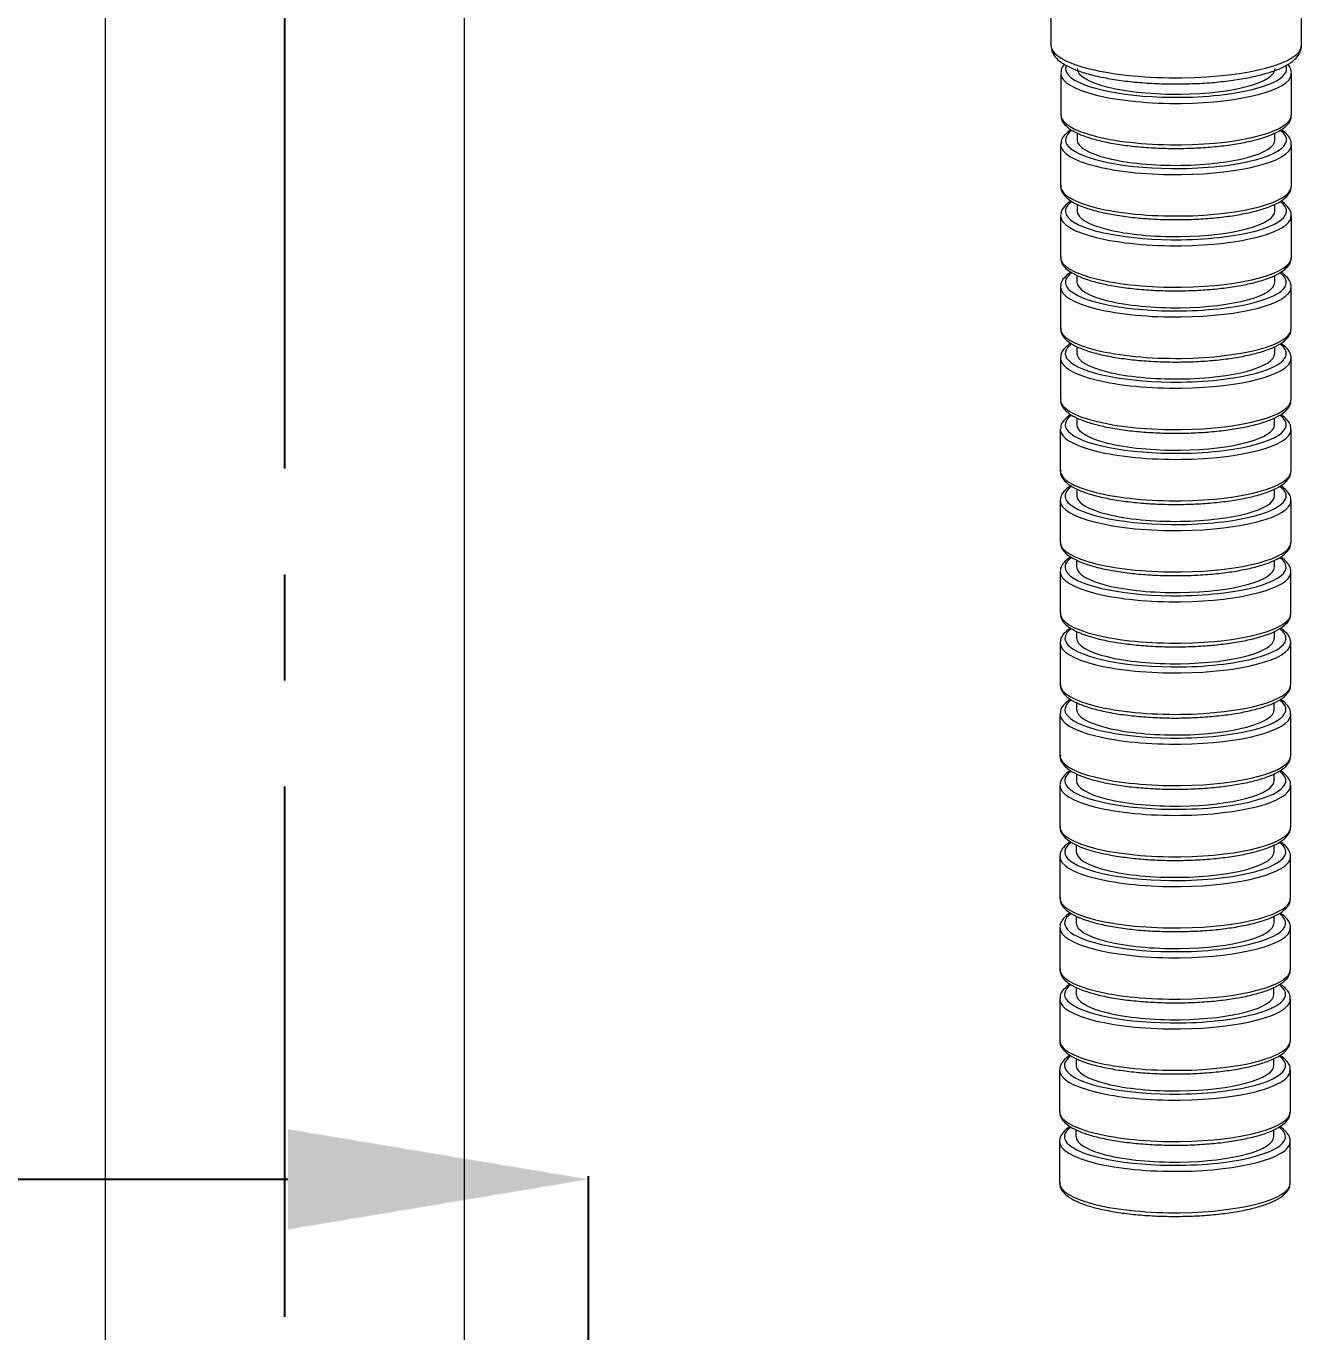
# Model space of a CAD drawing. Header units: millimetres. Extents: x 17284 to 19660, y -6011 to -2651.
# Drawn here: x 17982.3 to 18058.7, y -4160.1 to -4081.9 of the extents above; entities that cross this region are included whole.
import ezdxf

# ---------------------------------------------------------------- set-up
doc = ezdxf.new("R2010")
doc.units = ezdxf.units.MM
doc.linetypes.add('CENTERX2', pattern=[101.6, 63.5, -12.7, 12.7, -12.7])
doc.layers.add('CENTER', color=1, linetype='CENTERX2')
doc.layers.add('DIM', color=3, linetype='Continuous', lineweight=13)
doc.styles.get("Standard").update_dxf_attribs({"font": 'arial.ttf'})
doc.dimstyles.get("Standard").update_dxf_attribs({"dimtxt": 0.18, "dimasz": 0.18, "dimexe": 0.18, "dimexo": 0.0625, "dimgap": 0.09, "dimtad": 0, "dimtih": 1, "dimtoh": 1, "dimdec": 1, "dimdsep": 46, "dimtxsty": 'Standard', "dimcen": 0.09, "dimadec": 0, "dimazin": 0, "dimtfac": 1, "dimtdec": 1, "dimtofl": 0, "dimtmove": 0, "dimatfit": 3, "dimfxl": 1, "dimtolj": 1, "dimtzin": 0, "dimarcsym": 0})

# ---------------------------------------------------------------- blocks, each defined once
blk = doc.blocks.new('*D113')
at = {"layer": 'Defpoints', "color": 0, "transparency": 16777216}
for p in [(17984.973, -3879.358, 0), (17740.521, -4555.632), (17984.973, -4555.632)]:
    blk.add_point(p, dxfattribs=at)
at = {"layer": 'DIM', "color": 0, "lineweight": -2, "transparency": 16777216}
for p, q in [((17984.911, -3879.358), (17740.341, -3879.358)), ((17740.521, -3897.358), (17740.521, -4203.305)), ((17740.521, -4537.632), (17740.521, -4231.686)), ((17984.911, -4555.632), (17740.341, -4555.632))]:
    blk.add_line(p, q, dxfattribs=at)
at = {"layer": 'DIM', "color": 0, "transparency": 16777216}
for points in [[(17737.521, -3897.358), (17743.521, -3897.358), (17740.521, -3879.358)], [(17737.521, -4537.632), (17743.521, -4537.632), (17740.521, -4555.632)]]:
    blk.add_solid(points, dxfattribs=at)
at = {"layer": 'DIM', "color": 0, "transparency": 16777216, "insert": (17740.521, -4217.495), "char_height": 18, "attachment_point": 5}
blk.add_mtext('\\A1;692', dxfattribs=at)
blk = doc.blocks.new('*D119')
at = {"layer": 'Defpoints', "color": 0, "transparency": 16777216}
for p in [(18015.983, -4151), (17866.097, -4218.315, 0), (18015.983, -4218.315)]:
    blk.add_point(p, dxfattribs=at)
at = {"layer": 'DIM', "color": 0, "lineweight": -2, "transparency": 16777216}
for p, q in [((17866.097, -4218.252), (17866.097, -4150.82)), ((17884.097, -4151), (17917.033, -4151)), ((17997.983, -4151), (17965.047, -4151)), ((18015.983, -4218.252), (18015.983, -4150.82))]:
    blk.add_line(p, q, dxfattribs=at)
at = {"layer": 'DIM', "color": 0, "transparency": 16777216}
for points in [[(17884.097, -4148), (17884.097, -4154), (17866.097, -4151)], [(17997.983, -4148), (17997.983, -4154), (18015.983, -4151)]]:
    blk.add_solid(points, dxfattribs=at)
at = {"layer": 'DIM', "color": 0, "transparency": 16777216, "insert": (17941.04, -4151), "char_height": 18, "attachment_point": 5}
blk.add_mtext('\\A1;150', dxfattribs=at)

msp = doc.modelspace()

# ---------------------------------------------------------------- linework, layer by layer
at = {"linetype": 'Continuous', "lineweight": 18, "extrusion": (-1, -2.22045e-16, 0)}
for p, q in [((18043.683, -4078.923, 0), (18043.683, -4083.099, 0)), ((18058.69, -4083.099, 0), (18058.69, -4078.471, 0)), ((18044.273, -4084.734, 0), (18044.271, -4084.782, 0)), ((18044.271, -4084.782, 0), (18044.271, -4087.261, 0)), ((18058.09, -4084.83, 0), (18058.092, -4084.782, 0)), ((18058.092, -4087.261, 0), (18058.092, -4084.782, 0)), ((18045.253, -4088.348, 0), (18045.253, -4088.749, 0)), ((18057.1, -4088.749, 0), (18057.1, -4088.342, 0)), ((18044.269, -4088.997, 0), (18044.266, -4089.045, 0)), ((18044.266, -4089.045, 0), (18044.266, -4091.525, 0)), ((18058.085, -4089.093, 0), (18058.088, -4089.045, 0)), ((18058.088, -4091.525, 0), (18058.088, -4089.045, 0)), ((18044.264, -4093.261, 0), (18044.261, -4093.309, 0)), ((18045.249, -4092.612, 0), (18045.249, -4093.013, 0)), ((18057.095, -4093.013, 0), (18057.095, -4092.605, 0)), ((18044.261, -4093.308, 0), (18044.261, -4095.788, 0)), ((18058.08, -4093.356, 0), (18058.083, -4093.308, 0)), ((18058.083, -4095.788, 0), (18058.083, -4093.308, 0)), ((18045.244, -4096.875, 0), (18045.244, -4097.276, 0)), ((18057.091, -4097.276, 0), (18057.091, -4096.868, 0)), ((18044.259, -4097.524, 0), (18044.256, -4097.572, 0)), ((18044.256, -4097.572, 0), (18044.256, -4100.051, 0)), ((18058.075, -4097.62, 0), (18058.078, -4097.572, 0)), ((18058.078, -4100.051, 0), (18058.078, -4097.572, 0)), ((18044.254, -4101.787, 0), (18044.252, -4101.835, 0)), ((18044.252, -4101.835, 0), (18044.252, -4104.314, 0)), ((18045.239, -4101.138, 0), (18045.239, -4101.539, 0)), ((18057.086, -4101.539, 0), (18057.086, -4101.132, 0)), ((18058.07, -4101.883, 0), (18058.073, -4101.835, 0)), ((18058.073, -4104.314, 0), (18058.073, -4101.835, 0)), ((18045.234, -4105.402, 0), (18045.234, -4105.803, 0)), ((18057.081, -4105.803, 0), (18057.081, -4105.395, 0)), ((18044.249, -4106.05, 0), (18044.247, -4106.098, 0)), ((18044.247, -4106.098, 0), (18044.247, -4108.578, 0)), ((18058.066, -4106.146, 0), (18058.068, -4106.098, 0)), ((18058.068, -4108.578, 0), (18058.068, -4106.098, 0)), ((18045.229, -4109.665, 0), (18045.229, -4110.066, 0)), ((18057.076, -4110.066, 0), (18057.076, -4109.658, 0)), ((18044.244, -4110.314, 0), (18044.242, -4110.362, 0)), ((18044.242, -4110.362, 0), (18044.242, -4112.841, 0)), ((18058.061, -4110.41, 0), (18058.063, -4110.362, 0)), ((18058.063, -4112.841, 0), (18058.063, -4110.362, 0)), ((18045.224, -4113.928, 0), (18045.224, -4114.329, 0)), ((18057.071, -4114.329, 0), (18057.071, -4113.921, 0)), ((18044.239, -4114.577, 0), (18044.237, -4114.625, 0)), ((18044.237, -4114.625, 0), (18044.237, -4117.104, 0)), ((18058.056, -4114.673, 0), (18058.058, -4114.625, 0)), ((18058.058, -4117.104, 0), (18058.058, -4114.625, 0)), ((18045.219, -4118.191, 0), (18045.219, -4118.592, 0)), ((18057.066, -4118.592, 0), (18057.066, -4118.185, 0)), ((18044.235, -4118.84, 0), (18044.232, -4118.888, 0)), ((18044.232, -4118.888, 0), (18044.232, -4121.368, 0)), ((18058.051, -4118.936, 0), (18058.054, -4118.888, 0)), ((18058.054, -4121.368, 0), (18058.054, -4118.888, 0)), ((18045.215, -4122.455, 0), (18045.215, -4122.856, 0)), ((18057.061, -4122.856, 0), (18057.061, -4122.448, 0)), ((18044.23, -4123.104, 0), (18044.227, -4123.152, 0)), ((18044.227, -4123.152, 0), (18044.227, -4125.631, 0)), ((18058.046, -4123.2, 0), (18058.049, -4123.152, 0)), ((18058.049, -4125.631, 0), (18058.049, -4123.152, 0)), ((18045.21, -4126.718, 0), (18045.21, -4127.119, 0)), ((18057.057, -4127.119, 0), (18057.057, -4126.711, 0)), ((18044.225, -4127.367, 0), (18044.222, -4127.415, 0)), ((18044.222, -4127.415, 0), (18044.222, -4129.894, 0)), ((18058.041, -4127.463, 0), (18058.044, -4127.415, 0)), ((18058.044, -4129.894, 0), (18058.044, -4127.415, 0)), ((18045.205, -4130.981, 0), (18045.205, -4131.382, 0)), ((18057.052, -4131.382, 0), (18057.052, -4130.975, 0)), ((18044.22, -4131.63, 0), (18044.218, -4131.678, 0)), ((18044.218, -4131.678, 0), (18044.218, -4134.158, 0)), ((18058.037, -4131.726, 0), (18058.039, -4131.678, 0)), ((18058.039, -4134.158, 0), (18058.039, -4131.678, 0)), ((18045.2, -4135.245, 0), (18045.2, -4135.646, 0)), ((18057.047, -4135.646, 0), (18057.047, -4135.238, 0)), ((18044.215, -4135.894, 0), (18044.213, -4135.942, 0)), ((18044.213, -4135.942, 0), (18044.213, -4138.421, 0)), ((18058.032, -4135.989, 0), (18058.034, -4135.941, 0)), ((18058.034, -4138.421, 0), (18058.034, -4135.942, 0)), ((18044.21, -4140.157, 0), (18044.208, -4140.205, 0)), ((18045.195, -4139.508, 0), (18045.195, -4139.909, 0)), ((18057.042, -4139.909, 0), (18057.042, -4139.501, 0)), ((18044.208, -4140.205, 0), (18044.208, -4142.684, 0)), ((18058.027, -4140.253, 0), (18058.029, -4140.205, 0)), ((18058.029, -4142.684, 0), (18058.029, -4140.205, 0)), ((18045.19, -4143.771, 0), (18045.19, -4144.172, 0)), ((18057.037, -4144.172, 0), (18057.037, -4143.765, 0)), ((18044.206, -4144.42, 0), (18044.203, -4144.468, 0)), ((18044.203, -4144.468, 0), (18044.203, -4146.947, 0)), ((18058.022, -4144.516, 0), (18058.024, -4144.468, 0)), ((18058.024, -4146.947, 0), (18058.024, -4144.468, 0)), ((18044.201, -4148.683, 0), (18044.198, -4148.731, 0)), ((18044.198, -4148.731, 0), (18044.198, -4151.211, 0)), ((18045.185, -4148.035, 0), (18045.185, -4148.436, 0)), ((18057.032, -4148.436, 0), (18057.032, -4148.028, 0)), ((18058.017, -4148.779, 0), (18058.02, -4148.731, 0)), ((18058.02, -4151.211, 0), (18058.02, -4148.731, 0))]:
    msp.add_line(p, q, dxfattribs=at)
at = {"linetype": 'Continuous', "lineweight": 18, "extrusion": (-1, -2.22045e-16, -3.42573e-11)}
for p, q in [((17987.046, -4080.705, 0), (17987.046, -4206.449, 0)), ((18008.569, -4206.449, 0), (18008.569, -4080.705, 0))]:
    msp.add_line(p, q, dxfattribs=at)
at = {"linetype": 'Continuous', "lineweight": 13}
for centre, major_axis, start_param, end_param in [((18051.187, -4083.099, 0), (7.503, 0), 3.141628, 4.759304), ((18051.187, -4083.099, 0), (7.503, 0), 4.759304, 6.283222), ((18051.182, -4084.496, 0), (6.619, 0), 3.044139, 3.370124), ((18051.182, -4084.496, 0), (6.619, 0), 5.162757, 6.383665), ((18051.182, -4084.782, 0), (-6.911, 0), 0.00004, 1.617664), ((18051.182, -4084.782, 0), (-6.911, 0), 1.617664, 3.114786), ((18051.182, -4087.261, 0), (6.911, 0), 3.141633, 4.759256), ((18051.182, -4087.261, 0), (6.911, 0), 4.759256, 6.283224), ((18051.177, -4088.759, 0), (6.619, 0), 2.809212, 3.370136), ((18051.177, -4088.759, 0), (6.619, 0), 5.162757, 6.609415), ((18051.177, -4089.045, 0), (-6.911, 0), 0.00004, 1.617664), ((18051.177, -4089.045, 0), (-6.911, 0), 1.617664, 3.114786), ((18051.177, -4091.525, 0), (6.911, 0), 3.141633, 4.759256), ((18051.177, -4091.525, 0), (6.911, 0), 4.759256, 6.283224), ((18051.172, -4093.022, 0), (6.619, 0), 2.809212, 3.370136), ((18051.172, -4093.022, 0), (6.619, 0), 5.162757, 6.609415), ((18051.172, -4093.308, 0), (-6.911, 0), 0.00004, 1.617664), ((18051.172, -4093.308, 0), (-6.911, 0), 1.617664, 3.114786), ((18051.172, -4095.788, 0), (6.911, 0), 3.141633, 4.759256), ((18051.172, -4095.788, 0), (6.911, 0), 4.759256, 6.283224), ((18051.167, -4097.286, 0), (6.619, 0), 2.809212, 3.370136), ((18051.167, -4097.286, 0), (6.619, 0), 5.162757, 6.609415), ((18051.167, -4097.572, 0), (-6.911, 0), 0.00004, 1.617664), ((18051.167, -4097.572, 0), (-6.911, 0), 1.617664, 3.114786), ((18051.167, -4100.051, 0), (6.911, 0), 3.141633, 4.759256), ((18051.167, -4100.051, 0), (6.911, 0), 4.759256, 6.283224), ((18051.162, -4101.549, 0), (6.619, 0), 2.809212, 3.370136), ((18051.162, -4101.549, 0), (6.619, 0), 5.162757, 6.609415), ((18051.162, -4101.835, 0), (-6.911, 0), 0.00004, 1.617664), ((18051.162, -4101.835, 0), (-6.911, 0), 1.617664, 3.114786), ((18051.162, -4104.314, 0), (6.911, 0), 3.141633, 4.759256), ((18051.162, -4104.314, 0), (6.911, 0), 4.759256, 6.283224), ((18051.157, -4105.812, 0), (6.619, 0), 2.809212, 3.370136), ((18051.157, -4105.812, 0), (6.619, 0), 5.162757, 6.609415), ((18051.157, -4106.098, 0), (-6.911, 0), 0.00004, 1.617664), ((18051.157, -4106.098, 0), (-6.911, 0), 1.617664, 3.114786), ((18051.157, -4108.578, 0), (6.911, 0), 3.141633, 4.759256), ((18051.157, -4108.578, 0), (6.911, 0), 4.759256, 6.283224), ((18051.153, -4110.076, 0), (6.619, 0), 2.809212, 3.370136), ((18051.153, -4110.076, 0), (6.619, 0), 5.162757, 6.609415), ((18051.153, -4110.362, 0), (-6.911, 0), 0.00004, 1.617664), ((18051.153, -4110.362, 0), (-6.911, 0), 1.617664, 3.114786), ((18051.153, -4112.841, 0), (6.911, 0), 3.141633, 4.759256), ((18051.153, -4112.841, 0), (6.911, 0), 4.759256, 6.283224), ((18051.148, -4114.339, 0), (6.619, 0), 2.809212, 3.370136), ((18051.148, -4114.339, 0), (6.619, 0), 5.162757, 6.609415), ((18051.148, -4114.625, 0), (-6.911, 0), 0.00004, 1.617664), ((18051.148, -4114.625, 0), (-6.911, 0), 1.617664, 3.114786), ((18051.148, -4117.104, 0), (6.911, 0), 3.141633, 4.759256), ((18051.148, -4117.104, 0), (6.911, 0), 4.759256, 6.283224), ((18051.143, -4118.602, 0), (6.619, 0), 2.809212, 3.370136), ((18051.143, -4118.602, 0), (6.619, 0), 5.162757, 6.609415), ((18051.143, -4118.888, 0), (-6.911, 0), 0.00004, 1.617664), ((18051.143, -4118.888, 0), (-6.911, 0), 1.617664, 3.114786), ((18051.143, -4121.368, 0), (6.911, 0), 3.141633, 4.759256), ((18051.143, -4121.368, 0), (6.911, 0), 4.759256, 6.283224), ((18051.138, -4122.866, 0), (6.619, 0), 2.809212, 3.370136), ((18051.138, -4122.866, 0), (6.619, 0), 5.162757, 6.609415), ((18051.138, -4123.152, 0), (-6.911, 0), 0.00004, 1.617664), ((18051.138, -4123.152, 0), (-6.911, 0), 1.617664, 3.114786), ((18051.138, -4125.631, 0), (6.911, 0), 3.141633, 4.759256), ((18051.138, -4125.631, 0), (6.911, 0), 4.759256, 6.283224), ((18051.133, -4127.129, 0), (6.619, 0), 2.809212, 3.370136), ((18051.133, -4127.129, 0), (6.619, 0), 5.162757, 6.609415), ((18051.133, -4127.415, 0), (-6.911, 0), 0.00004, 1.617664), ((18051.133, -4127.415, 0), (-6.911, 0), 1.617664, 3.114786), ((18051.133, -4129.894, 0), (6.911, 0), 3.141633, 4.759256), ((18051.133, -4129.894, 0), (6.911, 0), 4.759256, 6.283224), ((18051.128, -4131.392, 0), (6.619, 0), 2.809212, 3.370136), ((18051.128, -4131.392, 0), (6.619, 0), 5.162757, 6.609415), ((18051.128, -4131.678, 0), (-6.911, 0), 0.00004, 1.617664), ((18051.128, -4131.678, 0), (-6.911, 0), 1.617664, 3.114786), ((18051.128, -4134.158, 0), (6.911, 0), 3.141633, 4.759256), ((18051.128, -4134.158, 0), (6.911, 0), 4.759256, 6.283224), ((18051.123, -4135.655, 0), (6.619, 0), 2.809212, 3.370136), ((18051.123, -4135.655, 0), (6.619, 0), 5.162757, 6.609415), ((18051.123, -4135.942, 0), (-6.911, 0), 0.00004, 1.617664), ((18051.123, -4135.942, 0), (-6.911, 0), 1.617664, 3.114786), ((18051.123, -4138.421, 0), (6.911, 0), 3.141633, 4.759256), ((18051.123, -4138.421, 0), (6.911, 0), 4.759256, 6.283224), ((18051.119, -4139.919, 0), (6.619, 0), 2.809212, 3.370136), ((18051.119, -4139.919, 0), (6.619, 0), 5.162757, 6.609415), ((18051.119, -4140.205, 0), (-6.911, 0), 0.00004, 1.617664), ((18051.119, -4140.205, 0), (-6.911, 0), 1.617664, 3.114786), ((18051.119, -4142.684, 0), (6.911, 0), 3.141633, 4.759256), ((18051.119, -4142.684, 0), (6.911, 0), 4.759256, 6.283224), ((18051.114, -4144.182, 0), (6.619, 0), 2.809212, 3.370136), ((18051.114, -4144.182, 0), (6.619, 0), 5.162757, 6.609415), ((18051.114, -4144.468, 0), (-6.911, 0), 0.00004, 1.617664), ((18051.114, -4144.468, 0), (-6.911, 0), 1.617664, 3.114786), ((18051.114, -4146.947, 0), (6.911, 0), 3.141633, 4.759256), ((18051.114, -4146.947, 0), (6.911, 0), 4.759256, 6.283224), ((18051.109, -4148.445, 0), (6.619, 0), 2.809212, 3.370136), ((18051.109, -4148.445, 0), (6.619, 0), 5.162757, 6.609415), ((18051.109, -4148.731, 0), (-6.911, 0), 0.00004, 1.617664), ((18051.109, -4148.731, 0), (-6.911, 0), 1.617664, 3.114786), ((18051.109, -4151.211, 0), (6.911, 0), 3.141633, 4.759256), ((18051.109, -4151.211, 0), (6.911, 0), 4.759256, 6.283224)]:
    msp.add_ellipse(centre, major_axis=major_axis, ratio=0.258819, start_param=start_param, end_param=end_param, dxfattribs=at)
at = {"linetype": 'Continuous', "lineweight": 18}
for centre, major_axis, start_param, end_param in [((18051.182, -4084.486, 0), (5.923, 0), 3.141628, 4.759256), ((18051.182, -4084.486, 0), (5.923, 0), 4.759256, 6.283224), ((18051.182, -4084.496, 0), (6.619, 0), 3.370136, 4.759256), ((18051.182, -4084.496, 0), (6.619, 0), 4.759256, 5.162755), ((18051.177, -4088.759, 0), (6.619, 0), 3.370136, 4.759256), ((18051.177, -4088.749, 0), (5.923, 0), 3.141628, 4.759256), ((18051.177, -4088.749, 0), (5.923, 0), 4.759256, 6.283224), ((18051.177, -4088.759, 0), (6.619, 0), 4.759256, 5.162755), ((18051.172, -4093.013, 0), (5.923, 0), 3.141628, 4.759256), ((18051.172, -4093.013, 0), (5.923, 0), 4.759256, 6.283224), ((18051.172, -4093.022, 0), (6.619, 0), 3.370136, 4.759256), ((18051.172, -4093.022, 0), (6.619, 0), 4.759256, 5.162755), ((18051.167, -4097.286, 0), (6.619, 0), 3.370136, 4.759256), ((18051.167, -4097.276, 0), (5.923, 0), 3.141628, 4.759256), ((18051.167, -4097.276, 0), (5.923, 0), 4.759256, 6.283224), ((18051.167, -4097.286, 0), (6.619, 0), 4.759256, 5.162755), ((18051.162, -4101.539, 0), (5.923, 0), 3.141628, 4.759256), ((18051.162, -4101.539, 0), (5.923, 0), 4.759256, 6.283224), ((18051.162, -4101.549, 0), (6.619, 0), 3.370136, 4.759256), ((18051.162, -4101.549, 0), (6.619, 0), 4.759256, 5.162755), ((18051.157, -4105.812, 0), (6.619, 0), 3.370136, 4.759256), ((18051.157, -4105.803, 0), (5.923, 0), 3.141628, 4.759256), ((18051.157, -4105.803, 0), (5.923, 0), 4.759256, 6.283224), ((18051.157, -4105.812, 0), (6.619, 0), 4.759256, 5.162755), ((18051.153, -4110.076, 0), (6.619, 0), 3.370136, 4.759256), ((18051.153, -4110.066, 0), (5.923, 0), 3.141628, 4.759256), ((18051.153, -4110.066, 0), (5.923, 0), 4.759256, 6.283224), ((18051.153, -4110.076, 0), (6.619, 0), 4.759256, 5.162755), ((18051.148, -4114.329, 0), (5.923, 0), 3.141628, 4.759256), ((18051.148, -4114.329, 0), (5.923, 0), 4.759256, 6.283224), ((18051.148, -4114.339, 0), (6.619, 0), 3.370136, 4.759256), ((18051.148, -4114.339, 0), (6.619, 0), 4.759256, 5.162755), ((18051.143, -4118.602, 0), (6.619, 0), 3.370136, 4.759256), ((18051.143, -4118.592, 0), (5.923, 0), 3.141628, 4.759256), ((18051.143, -4118.592, 0), (5.923, 0), 4.759256, 6.283224), ((18051.143, -4118.602, 0), (6.619, 0), 4.759256, 5.162755), ((18051.138, -4122.856, 0), (5.923, 0), 3.141628, 4.759256), ((18051.138, -4122.856, 0), (5.923, 0), 4.759256, 6.283224), ((18051.138, -4122.866, 0), (6.619, 0), 3.370136, 4.759256), ((18051.138, -4122.866, 0), (6.619, 0), 4.759256, 5.162755), ((18051.133, -4127.129, 0), (6.619, 0), 3.370136, 4.759256), ((18051.133, -4127.119, 0), (5.923, 0), 3.141628, 4.759256), ((18051.133, -4127.119, 0), (5.923, 0), 4.759256, 6.283224), ((18051.133, -4127.129, 0), (6.619, 0), 4.759256, 5.162755), ((18051.128, -4131.382, 0), (5.923, 0), 3.141628, 4.759256), ((18051.128, -4131.382, 0), (5.923, 0), 4.759256, 6.283224), ((18051.128, -4131.392, 0), (6.619, 0), 3.370136, 4.759256), ((18051.128, -4131.392, 0), (6.619, 0), 4.759256, 5.162755), ((18051.123, -4135.655, 0), (6.619, 0), 3.370136, 4.759256), ((18051.123, -4135.646, 0), (5.923, 0), 3.141628, 4.759256), ((18051.123, -4135.646, 0), (5.923, 0), 4.759256, 6.283224), ((18051.123, -4135.655, 0), (6.619, 0), 4.759256, 5.162755), ((18051.119, -4139.909, 0), (5.923, 0), 3.141628, 4.759256), ((18051.119, -4139.909, 0), (5.923, 0), 4.759256, 6.283224), ((18051.119, -4139.919, 0), (6.619, 0), 3.370136, 4.759256), ((18051.119, -4139.919, 0), (6.619, 0), 4.759256, 5.162755), ((18051.114, -4144.182, 0), (6.619, 0), 3.370136, 4.759256), ((18051.114, -4144.172, 0), (5.923, 0), 3.141628, 4.759256), ((18051.114, -4144.172, 0), (5.923, 0), 4.759256, 6.283224), ((18051.114, -4144.182, 0), (6.619, 0), 4.759256, 5.162755), ((18051.109, -4148.436, 0), (5.923, 0), 3.141628, 4.759256), ((18051.109, -4148.436, 0), (5.923, 0), 4.759256, 6.283224), ((18051.109, -4148.445, 0), (6.619, 0), 3.370136, 4.759256), ((18051.109, -4148.445, 0), (6.619, 0), 4.759256, 5.162755)]:
    msp.add_ellipse(centre, major_axis=major_axis, ratio=0.258819, start_param=start_param, end_param=end_param, dxfattribs=at)
for points, knots in [([(18051.521, -4085.405, 0), (18051.732, -4085.402, 0), (18052.338, -4085.388, 0), (18053.331, -4085.331, 0), (18054.453, -4085.212, 0), (18055.49, -4085.045, 0), (18056.417, -4084.833, 0), (18057.216, -4084.576, 0), (18057.871, -4084.27, 0), (18058.336, -4083.931, 0), (18058.605, -4083.541, 0), (18058.718, -4083.231, 0), (18058.685, -4083.086, 0), (18058.682, -4083.075, 0)], [0, 0, 0, 0, 0.056628, 0.164571, 0.272748, 0.381261, 0.490393, 0.60064, 0.712974, 0.829206, 0.915131, 0.993751, 1, 1, 1, 1]), ([(18043.691, -4083.123, 0), (18043.697, -4083.266, 0), (18043.754, -4083.539, 0), (18044.015, -4083.895, 0), (18044.413, -4084.212, 0), (18044.996, -4084.511, 0), (18045.773, -4084.782, 0), (18046.696, -4085.009, 0), (18047.727, -4085.186, 0), (18048.843, -4085.314, 0), (18049.997, -4085.39, 0), (18050.9, -4085.409, 0), (18051.4, -4085.406, 0), (18051.521, -4085.405, 0)], [0, 0, 0, 0, 0.073238, 0.150861, 0.239555, 0.345269, 0.454298, 0.560436, 0.664851, 0.768372, 0.871427, 0.968863, 1, 1, 1, 1]), ([(18044.491, -4084.229, 0), (18044.488, -4084.232, 0), (18044.397, -4084.337, 0), (18044.295, -4084.491, 0), (18044.292, -4084.662, 0), (18044.296, -4084.707, 0)], [0, 0, 0, 0, 0.022278, 0.751119, 1, 1, 1, 1]), ([(18058.068, -4084.857, 0), (18058.084, -4084.776, 0), (18058.094, -4084.571, 0), (18057.983, -4084.366, 0), (18057.889, -4084.249, 0), (18057.878, -4084.235, 0)], [0, 0, 0, 0, 0.352828, 0.924217, 1, 1, 1, 1]), ([(18044.294, -4087.228, 0), (18044.282, -4087.294, 0), (18044.273, -4087.485, 0), (18044.44, -4087.785, 0), (18044.761, -4088.089, 0), (18045.261, -4088.374, 0), (18045.953, -4088.636, 0), (18046.803, -4088.86, 0), (18047.77, -4089.038, 0), (18048.832, -4089.168, 0), (18049.957, -4089.249, 0), (18050.858, -4089.272, 0), (18051.369, -4089.269, 0), (18051.495, -4089.267, 0)], [0, 0, 0, 0, 0.043534, 0.12915, 0.219278, 0.324813, 0.434738, 0.542568, 0.649086, 0.75493, 0.860427, 0.965756, 1, 1, 1, 1]), ([(18051.495, -4089.267, 0), (18051.698, -4089.265, 0), (18052.283, -4089.251, 0), (18053.241, -4089.195, 0), (18054.317, -4089.078, 0), (18055.305, -4088.913, 0), (18056.178, -4088.705, 0), (18056.912, -4088.456, 0), (18057.497, -4088.165, 0), (18057.874, -4087.849, 0), (18058.072, -4087.539, 0), (18058.075, -4087.354, 0), (18058.069, -4087.295, 0)], [0, 0, 0, 0, 0.059481, 0.172893, 0.286508, 0.400362, 0.514662, 0.629775, 0.746421, 0.865899, 0.958365, 1, 1, 1, 1]), ([(18044.9, -4088.145, 0), (18044.898, -4088.145, 0), (18044.729, -4088.253, 0), (18044.486, -4088.458, 0), (18044.29, -4088.755, 0), (18044.287, -4088.925, 0), (18044.291, -4088.97, 0)], [0, 0, 0, 0, 0.003628, 0.492478, 0.870809, 1, 1, 1, 1]), ([(18058.063, -4089.12, 0), (18058.079, -4089.039, 0), (18058.089, -4088.835, 0), (18057.919, -4088.521, 0), (18057.686, -4088.301, 0), (18057.516, -4088.184, 0), (18057.474, -4088.157, 0)], [0, 0, 0, 0, 0.206148, 0.539995, 0.891436, 1, 1, 1, 1]), ([(18044.29, -4091.491, 0), (18044.277, -4091.557, 0), (18044.268, -4091.748, 0), (18044.435, -4092.048, 0), (18044.756, -4092.352, 0), (18045.256, -4092.637, 0), (18045.948, -4092.9, 0), (18046.798, -4093.123, 0), (18047.766, -4093.301, 0), (18048.827, -4093.432, 0), (18049.953, -4093.512, 0), (18050.853, -4093.535, 0), (18051.365, -4093.532, 0), (18051.49, -4093.531, 0)], [0, 0, 0, 0, 0.043534, 0.12915, 0.219278, 0.324813, 0.434738, 0.542568, 0.649086, 0.75493, 0.860427, 0.965756, 1, 1, 1, 1]), ([(18051.49, -4093.531, 0), (18051.693, -4093.528, 0), (18052.279, -4093.514, 0), (18053.236, -4093.458, 0), (18054.312, -4093.341, 0), (18055.3, -4093.177, 0), (18056.173, -4092.968, 0), (18056.907, -4092.719, 0), (18057.492, -4092.428, 0), (18057.869, -4092.112, 0), (18058.068, -4091.802, 0), (18058.07, -4091.618, 0), (18058.064, -4091.558, 0)], [0, 0, 0, 0, 0.059481, 0.172893, 0.286508, 0.400362, 0.514662, 0.629775, 0.746421, 0.865899, 0.958365, 1, 1, 1, 1]), ([(18044.895, -4092.408, 0), (18044.894, -4092.409, 0), (18044.724, -4092.516, 0), (18044.481, -4092.721, 0), (18044.285, -4093.018, 0), (18044.282, -4093.189, 0), (18044.286, -4093.233, 0)], [0, 0, 0, 0, 0.003628, 0.492478, 0.870809, 1, 1, 1, 1]), ([(18058.058, -4093.384, 0), (18058.074, -4093.303, 0), (18058.084, -4093.098, 0), (18057.915, -4092.785, 0), (18057.681, -4092.565, 0), (18057.511, -4092.448, 0), (18057.469, -4092.421, 0)], [0, 0, 0, 0, 0.206148, 0.539995, 0.891436, 1, 1, 1, 1]), ([(18044.285, -4095.754, 0), (18044.273, -4095.821, 0), (18044.263, -4096.012, 0), (18044.431, -4096.312, 0), (18044.751, -4096.616, 0), (18045.252, -4096.901, 0), (18045.944, -4097.163, 0), (18046.793, -4097.387, 0), (18047.761, -4097.565, 0), (18048.822, -4097.695, 0), (18049.948, -4097.776, 0), (18050.848, -4097.798, 0), (18051.36, -4097.796, 0), (18051.485, -4097.794, 0)], [0, 0, 0, 0, 0.043534, 0.12915, 0.219278, 0.324813, 0.434738, 0.542568, 0.649086, 0.75493, 0.860427, 0.965756, 1, 1, 1, 1]), ([(18051.485, -4097.794, 0), (18051.688, -4097.792, 0), (18052.274, -4097.778, 0), (18053.231, -4097.721, 0), (18054.307, -4097.604, 0), (18055.296, -4097.44, 0), (18056.168, -4097.232, 0), (18056.903, -4096.983, 0), (18057.487, -4096.691, 0), (18057.865, -4096.375, 0), (18058.063, -4096.065, 0), (18058.065, -4095.881, 0), (18058.059, -4095.822, 0)], [0, 0, 0, 0, 0.059481, 0.172893, 0.286508, 0.400362, 0.514662, 0.629775, 0.746421, 0.865899, 0.958365, 1, 1, 1, 1]), ([(18044.89, -4096.671, 0), (18044.889, -4096.672, 0), (18044.719, -4096.78, 0), (18044.477, -4096.985, 0), (18044.28, -4097.281, 0), (18044.278, -4097.452, 0), (18044.281, -4097.497, 0)], [0, 0, 0, 0, 0.003628, 0.492478, 0.870809, 1, 1, 1, 1]), ([(18058.053, -4097.647, 0), (18058.069, -4097.566, 0), (18058.079, -4097.361, 0), (18057.91, -4097.048, 0), (18057.676, -4096.828, 0), (18057.506, -4096.711, 0), (18057.464, -4096.684, 0)], [0, 0, 0, 0, 0.206148, 0.539995, 0.891436, 1, 1, 1, 1]), ([(18044.28, -4100.017, 0), (18044.268, -4100.084, 0), (18044.259, -4100.275, 0), (18044.426, -4100.575, 0), (18044.747, -4100.879, 0), (18045.247, -4101.164, 0), (18045.939, -4101.426, 0), (18046.788, -4101.65, 0), (18047.756, -4101.828, 0), (18048.817, -4101.958, 0), (18049.943, -4102.039, 0), (18050.843, -4102.061, 0), (18051.355, -4102.059, 0), (18051.481, -4102.057, 0)], [0, 0, 0, 0, 0.043534, 0.12915, 0.219278, 0.324813, 0.434738, 0.542568, 0.649086, 0.75493, 0.860427, 0.965756, 1, 1, 1, 1]), ([(18051.481, -4102.057, 0), (18051.684, -4102.055, 0), (18052.269, -4102.041, 0), (18053.226, -4101.984, 0), (18054.303, -4101.867, 0), (18055.291, -4101.703, 0), (18056.163, -4101.495, 0), (18056.898, -4101.246, 0), (18057.482, -4100.955, 0), (18057.86, -4100.639, 0), (18058.058, -4100.328, 0), (18058.061, -4100.144, 0), (18058.054, -4100.085, 0)], [0, 0, 0, 0, 0.059481, 0.172893, 0.286508, 0.400362, 0.514662, 0.629775, 0.746421, 0.865899, 0.958365, 1, 1, 1, 1]), ([(18044.885, -4100.934, 0), (18044.884, -4100.935, 0), (18044.714, -4101.043, 0), (18044.472, -4101.248, 0), (18044.275, -4101.545, 0), (18044.273, -4101.715, 0), (18044.276, -4101.76, 0)], [0, 0, 0, 0, 0.003628, 0.492478, 0.870809, 1, 1, 1, 1]), ([(18058.048, -4101.91, 0), (18058.065, -4101.829, 0), (18058.074, -4101.625, 0), (18057.905, -4101.311, 0), (18057.671, -4101.091, 0), (18057.501, -4100.974, 0), (18057.459, -4100.947, 0)], [0, 0, 0, 0, 0.206148, 0.539995, 0.891436, 1, 1, 1, 1]), ([(18044.275, -4104.281, 0), (18044.263, -4104.347, 0), (18044.254, -4104.538, 0), (18044.421, -4104.838, 0), (18044.742, -4105.142, 0), (18045.242, -4105.427, 0), (18045.934, -4105.69, 0), (18046.783, -4105.913, 0), (18047.751, -4106.091, 0), (18048.812, -4106.222, 0), (18049.938, -4106.302, 0), (18050.838, -4106.325, 0), (18051.35, -4106.322, 0), (18051.476, -4106.321, 0)], [0, 0, 0, 0, 0.043534, 0.12915, 0.219278, 0.324813, 0.434738, 0.542568, 0.649086, 0.75493, 0.860427, 0.965756, 1, 1, 1, 1]), ([(18051.476, -4106.321, 0), (18051.679, -4106.318, 0), (18052.264, -4106.304, 0), (18053.221, -4106.248, 0), (18054.298, -4106.131, 0), (18055.286, -4105.966, 0), (18056.158, -4105.758, 0), (18056.893, -4105.509, 0), (18057.478, -4105.218, 0), (18057.855, -4104.902, 0), (18058.053, -4104.592, 0), (18058.056, -4104.407, 0), (18058.05, -4104.348, 0)], [0, 0, 0, 0, 0.059481, 0.172893, 0.286508, 0.400362, 0.514662, 0.629775, 0.746421, 0.865899, 0.958365, 1, 1, 1, 1]), ([(18044.88, -4105.198, 0), (18044.879, -4105.199, 0), (18044.71, -4105.306, 0), (18044.467, -4105.511, 0), (18044.271, -4105.808, 0), (18044.268, -4105.979, 0), (18044.271, -4106.023, 0)], [0, 0, 0, 0, 0.003628, 0.492478, 0.870809, 1, 1, 1, 1]), ([(18058.043, -4106.174, 0), (18058.06, -4106.092, 0), (18058.069, -4105.888, 0), (18057.9, -4105.575, 0), (18057.667, -4105.355, 0), (18057.497, -4105.238, 0), (18057.455, -4105.211, 0)], [0, 0, 0, 0, 0.206148, 0.539995, 0.891436, 1, 1, 1, 1]), ([(18044.27, -4108.544, 0), (18044.258, -4108.611, 0), (18044.249, -4108.802, 0), (18044.416, -4109.101, 0), (18044.737, -4109.406, 0), (18045.237, -4109.691, 0), (18045.929, -4109.953, 0), (18046.778, -4110.176, 0), (18047.746, -4110.354, 0), (18048.807, -4110.485, 0), (18049.933, -4110.566, 0), (18050.834, -4110.588, 0), (18051.345, -4110.586, 0), (18051.471, -4110.584, 0)], [0, 0, 0, 0, 0.043534, 0.12915, 0.219278, 0.324813, 0.434738, 0.542568, 0.649086, 0.75493, 0.860427, 0.965756, 1, 1, 1, 1]), ([(18051.471, -4110.584, 0), (18051.674, -4110.582, 0), (18052.259, -4110.568, 0), (18053.216, -4110.511, 0), (18054.293, -4110.394, 0), (18055.281, -4110.23, 0), (18056.154, -4110.022, 0), (18056.888, -4109.773, 0), (18057.473, -4109.481, 0), (18057.85, -4109.165, 0), (18058.048, -4108.855, 0), (18058.051, -4108.671, 0), (18058.045, -4108.611, 0)], [0, 0, 0, 0, 0.059481, 0.172893, 0.286508, 0.400362, 0.514662, 0.629775, 0.746421, 0.865899, 0.958365, 1, 1, 1, 1]), ([(18044.875, -4109.461, 0), (18044.874, -4109.462, 0), (18044.705, -4109.57, 0), (18044.462, -4109.775, 0), (18044.266, -4110.071, 0), (18044.263, -4110.242, 0), (18044.267, -4110.287, 0)], [0, 0, 0, 0, 0.003628, 0.492478, 0.870809, 1, 1, 1, 1]), ([(18058.039, -4110.437, 0), (18058.055, -4110.356, 0), (18058.065, -4110.151, 0), (18057.895, -4109.838, 0), (18057.662, -4109.618, 0), (18057.492, -4109.501, 0), (18057.45, -4109.474, 0)], [0, 0, 0, 0, 0.206148, 0.539995, 0.891436, 1, 1, 1, 1]), ([(18044.265, -4112.807, 0), (18044.253, -4112.874, 0), (18044.244, -4113.065, 0), (18044.411, -4113.365, 0), (18044.732, -4113.669, 0), (18045.232, -4113.954, 0), (18045.924, -4114.216, 0), (18046.774, -4114.44, 0), (18047.741, -4114.618, 0), (18048.803, -4114.748, 0), (18049.928, -4114.829, 0), (18050.829, -4114.851, 0), (18051.34, -4114.849, 0), (18051.466, -4114.847, 0)], [0, 0, 0, 0, 0.043534, 0.12915, 0.219278, 0.324813, 0.434738, 0.542568, 0.649086, 0.75493, 0.860427, 0.965756, 1, 1, 1, 1]), ([(18051.466, -4114.847, 0), (18051.669, -4114.845, 0), (18052.254, -4114.831, 0), (18053.211, -4114.774, 0), (18054.288, -4114.657, 0), (18055.276, -4114.493, 0), (18056.149, -4114.285, 0), (18056.883, -4114.036, 0), (18057.468, -4113.745, 0), (18057.845, -4113.429, 0), (18058.043, -4113.118, 0), (18058.046, -4112.934, 0), (18058.04, -4112.875, 0)], [0, 0, 0, 0, 0.059481, 0.172893, 0.286508, 0.400362, 0.514662, 0.629775, 0.746421, 0.865899, 0.958365, 1, 1, 1, 1]), ([(18044.871, -4113.724, 0), (18044.869, -4113.725, 0), (18044.7, -4113.833, 0), (18044.457, -4114.038, 0), (18044.261, -4114.334, 0), (18044.258, -4114.505, 0), (18044.262, -4114.55, 0)], [0, 0, 0, 0, 0.003628, 0.492478, 0.870809, 1, 1, 1, 1]), ([(18058.034, -4114.7, 0), (18058.05, -4114.619, 0), (18058.06, -4114.415, 0), (18057.89, -4114.101, 0), (18057.657, -4113.881, 0), (18057.487, -4113.764, 0), (18057.445, -4113.737, 0)], [0, 0, 0, 0, 0.206148, 0.539995, 0.891436, 1, 1, 1, 1]), ([(18044.26, -4117.071, 0), (18044.248, -4117.137, 0), (18044.239, -4117.328, 0), (18044.406, -4117.628, 0), (18044.727, -4117.932, 0), (18045.227, -4118.217, 0), (18045.919, -4118.479, 0), (18046.769, -4118.703, 0), (18047.737, -4118.881, 0), (18048.798, -4119.012, 0), (18049.923, -4119.092, 0), (18050.824, -4119.115, 0), (18051.335, -4119.112, 0), (18051.461, -4119.111, 0)], [0, 0, 0, 0, 0.043534, 0.12915, 0.219278, 0.324813, 0.434738, 0.542568, 0.649086, 0.75493, 0.860427, 0.965756, 1, 1, 1, 1]), ([(18051.461, -4119.111, 0), (18051.664, -4119.108, 0), (18052.249, -4119.094, 0), (18053.207, -4119.038, 0), (18054.283, -4118.921, 0), (18055.271, -4118.756, 0), (18056.144, -4118.548, 0), (18056.878, -4118.299, 0), (18057.463, -4118.008, 0), (18057.84, -4117.692, 0), (18058.038, -4117.382, 0), (18058.041, -4117.197, 0), (18058.035, -4117.138, 0)], [0, 0, 0, 0, 0.059481, 0.172893, 0.286508, 0.400362, 0.514662, 0.629775, 0.746421, 0.865899, 0.958365, 1, 1, 1, 1]), ([(18044.866, -4117.988, 0), (18044.865, -4117.989, 0), (18044.695, -4118.096, 0), (18044.452, -4118.301, 0), (18044.256, -4118.598, 0), (18044.253, -4118.768, 0), (18044.257, -4118.813, 0)], [0, 0, 0, 0, 0.003628, 0.492478, 0.870809, 1, 1, 1, 1]), ([(18058.029, -4118.963, 0), (18058.045, -4118.882, 0), (18058.055, -4118.678, 0), (18057.886, -4118.364, 0), (18057.652, -4118.144, 0), (18057.482, -4118.028, 0), (18057.44, -4118, 0)], [0, 0, 0, 0, 0.206148, 0.539995, 0.891436, 1, 1, 1, 1]), ([(18044.256, -4121.334, 0), (18044.244, -4121.401, 0), (18044.234, -4121.591, 0), (18044.401, -4121.891, 0), (18044.722, -4122.195, 0), (18045.222, -4122.481, 0), (18045.914, -4122.743, 0), (18046.764, -4122.966, 0), (18047.732, -4123.144, 0), (18048.793, -4123.275, 0), (18049.919, -4123.355, 0), (18050.819, -4123.378, 0), (18051.331, -4123.375, 0), (18051.456, -4123.374, 0)], [0, 0, 0, 0, 0.043534, 0.12915, 0.219278, 0.324813, 0.434738, 0.542568, 0.649086, 0.75493, 0.860427, 0.965756, 1, 1, 1, 1]), ([(18051.456, -4123.374, 0), (18051.659, -4123.371, 0), (18052.245, -4123.357, 0), (18053.202, -4123.301, 0), (18054.278, -4123.184, 0), (18055.267, -4123.02, 0), (18056.139, -4122.812, 0), (18056.874, -4122.563, 0), (18057.458, -4122.271, 0), (18057.835, -4121.955, 0), (18058.034, -4121.645, 0), (18058.036, -4121.461, 0), (18058.03, -4121.401, 0)], [0, 0, 0, 0, 0.059481, 0.172893, 0.286508, 0.400362, 0.514662, 0.629775, 0.746421, 0.865899, 0.958365, 1, 1, 1, 1]), ([(18044.861, -4122.251, 0), (18044.86, -4122.252, 0), (18044.69, -4122.36, 0), (18044.447, -4122.565, 0), (18044.251, -4122.861, 0), (18044.248, -4123.032, 0), (18044.252, -4123.076, 0)], [0, 0, 0, 0, 0.003628, 0.492478, 0.870809, 1, 1, 1, 1]), ([(18058.024, -4123.227, 0), (18058.04, -4123.146, 0), (18058.05, -4122.941, 0), (18057.881, -4122.628, 0), (18057.647, -4122.408, 0), (18057.477, -4122.291, 0), (18057.435, -4122.264, 0)], [0, 0, 0, 0, 0.206148, 0.539995, 0.891436, 1, 1, 1, 1]), ([(18044.251, -4125.597, 0), (18044.239, -4125.664, 0), (18044.229, -4125.855, 0), (18044.397, -4126.155, 0), (18044.718, -4126.459, 0), (18045.218, -4126.744, 0), (18045.91, -4127.006, 0), (18046.759, -4127.23, 0), (18047.727, -4127.408, 0), (18048.788, -4127.538, 0), (18049.914, -4127.619, 0), (18050.814, -4127.641, 0), (18051.326, -4127.639, 0), (18051.452, -4127.637, 0)], [0, 0, 0, 0, 0.043534, 0.12915, 0.219278, 0.324813, 0.434738, 0.542568, 0.649086, 0.75493, 0.860427, 0.965756, 1, 1, 1, 1]), ([(18051.452, -4127.637, 0), (18051.655, -4127.635, 0), (18052.24, -4127.621, 0), (18053.197, -4127.564, 0), (18054.274, -4127.447, 0), (18055.262, -4127.283, 0), (18056.134, -4127.075, 0), (18056.869, -4126.826, 0), (18057.453, -4126.534, 0), (18057.831, -4126.218, 0), (18058.029, -4125.908, 0), (18058.031, -4125.724, 0), (18058.025, -4125.665, 0)], [0, 0, 0, 0, 0.059481, 0.172893, 0.286508, 0.400362, 0.514662, 0.629775, 0.746421, 0.865899, 0.958365, 1, 1, 1, 1]), ([(18044.856, -4126.514, 0), (18044.855, -4126.515, 0), (18044.685, -4126.623, 0), (18044.443, -4126.828, 0), (18044.246, -4127.124, 0), (18044.244, -4127.295, 0), (18044.247, -4127.34, 0)], [0, 0, 0, 0, 0.003628, 0.492478, 0.870809, 1, 1, 1, 1]), ([(18058.019, -4127.49, 0), (18058.035, -4127.409, 0), (18058.045, -4127.204, 0), (18057.876, -4126.891, 0), (18057.642, -4126.671, 0), (18057.472, -4126.554, 0), (18057.43, -4126.527, 0)], [0, 0, 0, 0, 0.206148, 0.539995, 0.891436, 1, 1, 1, 1]), ([(18044.246, -4129.861, 0), (18044.234, -4129.927, 0), (18044.225, -4130.118, 0), (18044.392, -4130.418, 0), (18044.713, -4130.722, 0), (18045.213, -4131.007, 0), (18045.905, -4131.269, 0), (18046.754, -4131.493, 0), (18047.722, -4131.671, 0), (18048.783, -4131.801, 0), (18049.909, -4131.882, 0), (18050.809, -4131.905, 0), (18051.321, -4131.902, 0), (18051.447, -4131.901, 0)], [0, 0, 0, 0, 0.043534, 0.12915, 0.219278, 0.324813, 0.434738, 0.542568, 0.649086, 0.75493, 0.860427, 0.965756, 1, 1, 1, 1]), ([(18051.447, -4131.901, 0), (18051.65, -4131.898, 0), (18052.235, -4131.884, 0), (18053.192, -4131.828, 0), (18054.269, -4131.711, 0), (18055.257, -4131.546, 0), (18056.129, -4131.338, 0), (18056.864, -4131.089, 0), (18057.449, -4130.798, 0), (18057.826, -4130.482, 0), (18058.024, -4130.172, 0), (18058.027, -4129.987, 0), (18058.02, -4129.928, 0)], [0, 0, 0, 0, 0.059481, 0.172893, 0.286508, 0.400362, 0.514662, 0.629775, 0.746421, 0.865899, 0.958365, 1, 1, 1, 1]), ([(18044.851, -4130.778, 0), (18044.85, -4130.778, 0), (18044.68, -4130.886, 0), (18044.438, -4131.091, 0), (18044.241, -4131.388, 0), (18044.239, -4131.558, 0), (18044.242, -4131.603, 0)], [0, 0, 0, 0, 0.003628, 0.492478, 0.870809, 1, 1, 1, 1]), ([(18058.014, -4131.753, 0), (18058.031, -4131.672, 0), (18058.04, -4131.468, 0), (18057.871, -4131.154, 0), (18057.638, -4130.934, 0), (18057.468, -4130.817, 0), (18057.426, -4130.79, 0)], [0, 0, 0, 0, 0.206148, 0.539995, 0.891436, 1, 1, 1, 1]), ([(18044.241, -4134.124, 0), (18044.229, -4134.19, 0), (18044.22, -4134.381, 0), (18044.387, -4134.681, 0), (18044.708, -4134.985, 0), (18045.208, -4135.271, 0), (18045.9, -4135.533, 0), (18046.749, -4135.756, 0), (18047.717, -4135.934, 0), (18048.778, -4136.065, 0), (18049.904, -4136.145, 0), (18050.805, -4136.168, 0), (18051.316, -4136.165, 0), (18051.442, -4136.164, 0)], [0, 0, 0, 0, 0.043534, 0.12915, 0.219278, 0.324813, 0.434738, 0.542568, 0.649086, 0.75493, 0.860427, 0.965756, 1, 1, 1, 1]), ([(18051.442, -4136.164, 0), (18051.645, -4136.161, 0), (18052.23, -4136.147, 0), (18053.187, -4136.091, 0), (18054.264, -4135.974, 0), (18055.252, -4135.81, 0), (18056.124, -4135.601, 0), (18056.859, -4135.352, 0), (18057.444, -4135.061, 0), (18057.821, -4134.745, 0), (18058.019, -4134.435, 0), (18058.022, -4134.251, 0), (18058.016, -4134.191, 0)], [0, 0, 0, 0, 0.059481, 0.172893, 0.286508, 0.400362, 0.514662, 0.629775, 0.746421, 0.865899, 0.958365, 1, 1, 1, 1]), ([(18044.846, -4135.041, 0), (18044.845, -4135.042, 0), (18044.676, -4135.149, 0), (18044.433, -4135.354, 0), (18044.237, -4135.651, 0), (18044.234, -4135.822, 0), (18044.238, -4135.866, 0)], [0, 0, 0, 0, 0.003628, 0.492478, 0.870809, 1, 1, 1, 1]), ([(18058.009, -4136.017, 0), (18058.026, -4135.936, 0), (18058.035, -4135.731, 0), (18057.866, -4135.418, 0), (18057.633, -4135.198, 0), (18057.463, -4135.081, 0), (18057.421, -4135.054, 0)], [0, 0, 0, 0, 0.206148, 0.539995, 0.891436, 1, 1, 1, 1]), ([(18044.236, -4138.387, 0), (18044.224, -4138.454, 0), (18044.215, -4138.645, 0), (18044.382, -4138.945, 0), (18044.703, -4139.249, 0), (18045.203, -4139.534, 0), (18045.895, -4139.796, 0), (18046.745, -4140.02, 0), (18047.712, -4140.198, 0), (18048.773, -4140.328, 0), (18049.899, -4140.409, 0), (18050.8, -4140.431, 0), (18051.311, -4140.429, 0), (18051.437, -4140.427, 0)], [0, 0, 0, 0, 0.043534, 0.12915, 0.219278, 0.324813, 0.434738, 0.542568, 0.649086, 0.75493, 0.860427, 0.965756, 1, 1, 1, 1]), ([(18051.437, -4140.427, 0), (18051.64, -4140.425, 0), (18052.225, -4140.411, 0), (18053.182, -4140.354, 0), (18054.259, -4140.237, 0), (18055.247, -4140.073, 0), (18056.12, -4139.865, 0), (18056.854, -4139.616, 0), (18057.439, -4139.324, 0), (18057.816, -4139.008, 0), (18058.014, -4138.698, 0), (18058.017, -4138.514, 0), (18058.011, -4138.455, 0)], [0, 0, 0, 0, 0.059481, 0.172893, 0.286508, 0.400362, 0.514662, 0.629775, 0.746421, 0.865899, 0.958365, 1, 1, 1, 1]), ([(18044.842, -4139.304, 0), (18044.84, -4139.305, 0), (18044.671, -4139.413, 0), (18044.428, -4139.618, 0), (18044.232, -4139.914, 0), (18044.229, -4140.085, 0), (18044.233, -4140.13, 0)], [0, 0, 0, 0, 0.003628, 0.492478, 0.870809, 1, 1, 1, 1]), ([(18058.005, -4140.28, 0), (18058.021, -4140.199, 0), (18058.031, -4139.994, 0), (18057.861, -4139.681, 0), (18057.628, -4139.461, 0), (18057.458, -4139.344, 0), (18057.416, -4139.317, 0)], [0, 0, 0, 0, 0.206148, 0.539995, 0.891436, 1, 1, 1, 1]), ([(18044.231, -4142.651, 0), (18044.219, -4142.717, 0), (18044.21, -4142.908, 0), (18044.377, -4143.208, 0), (18044.698, -4143.512, 0), (18045.198, -4143.797, 0), (18045.89, -4144.059, 0), (18046.74, -4144.283, 0), (18047.707, -4144.461, 0), (18048.769, -4144.591, 0), (18049.894, -4144.672, 0), (18050.795, -4144.694, 0), (18051.306, -4144.692, 0), (18051.432, -4144.69, 0)], [0, 0, 0, 0, 0.043534, 0.12915, 0.219278, 0.324813, 0.434738, 0.542568, 0.649086, 0.75493, 0.860427, 0.965756, 1, 1, 1, 1]), ([(18051.432, -4144.69, 0), (18051.635, -4144.688, 0), (18052.22, -4144.674, 0), (18053.178, -4144.617, 0), (18054.254, -4144.5, 0), (18055.242, -4144.336, 0), (18056.115, -4144.128, 0), (18056.849, -4143.879, 0), (18057.434, -4143.588, 0), (18057.811, -4143.272, 0), (18058.009, -4142.961, 0), (18058.012, -4142.777, 0), (18058.006, -4142.718, 0)], [0, 0, 0, 0, 0.059481, 0.172893, 0.286508, 0.400362, 0.514662, 0.629775, 0.746421, 0.865899, 0.958365, 1, 1, 1, 1]), ([(18044.837, -4143.568, 0), (18044.835, -4143.568, 0), (18044.666, -4143.676, 0), (18044.423, -4143.881, 0), (18044.227, -4144.178, 0), (18044.224, -4144.348, 0), (18044.228, -4144.393, 0)], [0, 0, 0, 0, 0.003628, 0.492478, 0.870809, 1, 1, 1, 1]), ([(18058, -4144.543, 0), (18058.016, -4144.462, 0), (18058.026, -4144.258, 0), (18057.856, -4143.944, 0), (18057.623, -4143.724, 0), (18057.453, -4143.607, 0), (18057.411, -4143.58, 0)], [0, 0, 0, 0, 0.206148, 0.539995, 0.891436, 1, 1, 1, 1]), ([(18044.227, -4146.914, 0), (18044.214, -4146.98, 0), (18044.205, -4147.171, 0), (18044.372, -4147.471, 0), (18044.693, -4147.775, 0), (18045.193, -4148.06, 0), (18045.885, -4148.323, 0), (18046.735, -4148.546, 0), (18047.703, -4148.724, 0), (18048.764, -4148.855, 0), (18049.89, -4148.935, 0), (18050.79, -4148.958, 0), (18051.302, -4148.955, 0), (18051.427, -4148.954, 0)], [0, 0, 0, 0, 0.043534, 0.12915, 0.219278, 0.324813, 0.434738, 0.542568, 0.649086, 0.75493, 0.860427, 0.965756, 1, 1, 1, 1]), ([(18051.427, -4148.954, 0), (18051.63, -4148.951, 0), (18052.216, -4148.937, 0), (18053.173, -4148.881, 0), (18054.249, -4148.764, 0), (18055.237, -4148.599, 0), (18056.11, -4148.391, 0), (18056.844, -4148.142, 0), (18057.429, -4147.851, 0), (18057.806, -4147.535, 0), (18058.004, -4147.225, 0), (18058.007, -4147.04, 0), (18058.001, -4146.981, 0)], [0, 0, 0, 0, 0.059481, 0.172893, 0.286508, 0.400362, 0.514662, 0.629775, 0.746421, 0.865899, 0.958365, 1, 1, 1, 1]), ([(18044.832, -4147.831, 0), (18044.831, -4147.832, 0), (18044.661, -4147.939, 0), (18044.418, -4148.144, 0), (18044.222, -4148.441, 0), (18044.219, -4148.612, 0), (18044.223, -4148.656, 0)], [0, 0, 0, 0, 0.003628, 0.492478, 0.870809, 1, 1, 1, 1]), ([(18057.995, -4148.807, 0), (18058.011, -4148.725, 0), (18058.021, -4148.521, 0), (18057.852, -4148.208, 0), (18057.618, -4147.988, 0), (18057.448, -4147.871, 0), (18057.406, -4147.844, 0)], [0, 0, 0, 0, 0.206148, 0.539995, 0.891436, 1, 1, 1, 1]), ([(18044.222, -4151.177, 0), (18044.21, -4151.244, 0), (18044.2, -4151.435, 0), (18044.368, -4151.734, 0), (18044.688, -4152.039, 0), (18045.189, -4152.324, 0), (18045.881, -4152.586, 0), (18046.73, -4152.809, 0), (18047.698, -4152.988, 0), (18048.759, -4153.118, 0), (18049.885, -4153.199, 0), (18050.785, -4153.221, 0), (18051.297, -4153.219, 0), (18051.422, -4153.217, 0)], [0, 0, 0, 0, 0.043534, 0.12915, 0.219278, 0.324813, 0.434738, 0.542568, 0.649086, 0.75493, 0.860427, 0.965756, 1, 1, 1, 1]), ([(18051.422, -4153.217, 0), (18051.625, -4153.215, 0), (18052.211, -4153.201, 0), (18053.168, -4153.144, 0), (18054.244, -4153.027, 0), (18055.233, -4152.863, 0), (18056.105, -4152.655, 0), (18056.84, -4152.406, 0), (18057.424, -4152.114, 0), (18057.802, -4151.798, 0), (18058, -4151.488, 0), (18058.002, -4151.304, 0), (18057.996, -4151.244, 0)], [0, 0, 0, 0, 0.059481, 0.172893, 0.286508, 0.400362, 0.514662, 0.629775, 0.746421, 0.865899, 0.958365, 1, 1, 1, 1])]:
    msp.add_open_spline(points, degree=3, knots=knots, dxfattribs=at)
at = {"layer": 'CENTER', "ltscale": 0.5}
msp.add_line((17997.807, -4565.632), (17997.807, -3869.358), dxfattribs=at)

# ---------------------------------------------------------------- dimensions: what is measured, and where the dimension line sits
at = {"layer": 'DIM', "color": 3}
dim = msp.add_linear_dim(base=(17740.521, -4555.632), p1=(17984.973, -3879.358, 0), p2=(17984.973, -4555.632), angle=90, text='692', dimstyle='Standard', override={"dimtxt": 18, "dimasz": 18, "dimgap": 5}, dxfattribs=at)
dim.commit()
dim.dimension.update_dxf_attribs({"geometry": '*D113', "text_midpoint": (17740.521, -4217.495)})
dim = msp.add_linear_dim(base=(18015.983, -4151), p1=(17866.097, -4218.315, 0), p2=(18015.983, -4218.315), text='150', dimstyle='Standard', override={"dimtxt": 18, "dimasz": 18, "dimgap": 5}, dxfattribs=at)
dim.commit()
dim.dimension.update_dxf_attribs({"geometry": '*D119', "text_midpoint": (17941.04, -4151)})

doc.saveas('drawing.dxf')
